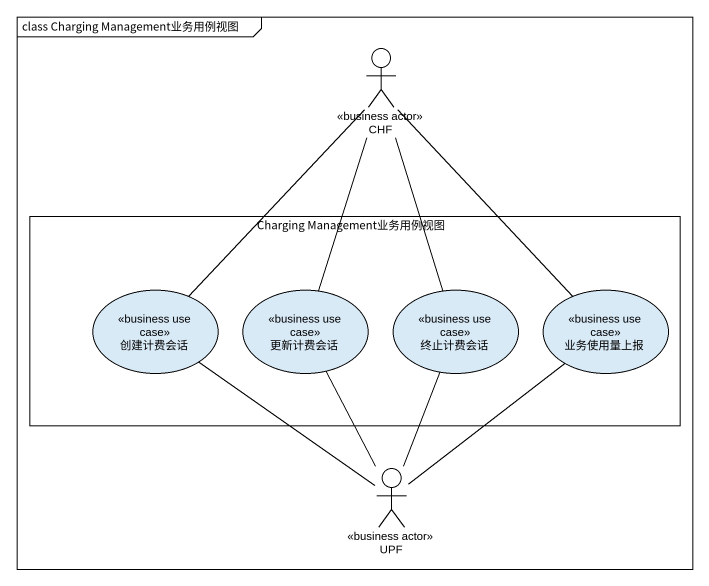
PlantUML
@startuml
mainframe class Charging Management业务用例视图
actor CHF <<business actor>>
rectangle "Charging Management业务用例视图" as Charging_Management业务用例视图 {
  usecase 创建计费会话 <<business use case>>
  usecase 更新计费会话 <<business use case>>
  usecase 终止计费会话 <<business use case>>
  usecase 业务使用量上报 <<business use case>>
}
actor UPF <<business actor>>
CHF -- 创建计费会话
CHF -- 更新计费会话
CHF -- 终止计费会话
CHF -- 业务使用量上报
UPF -up- 创建计费会话
UPF -up- 更新计费会话
UPF -up- 终止计费会话
UPF -up- 业务使用量上报
@enduml
